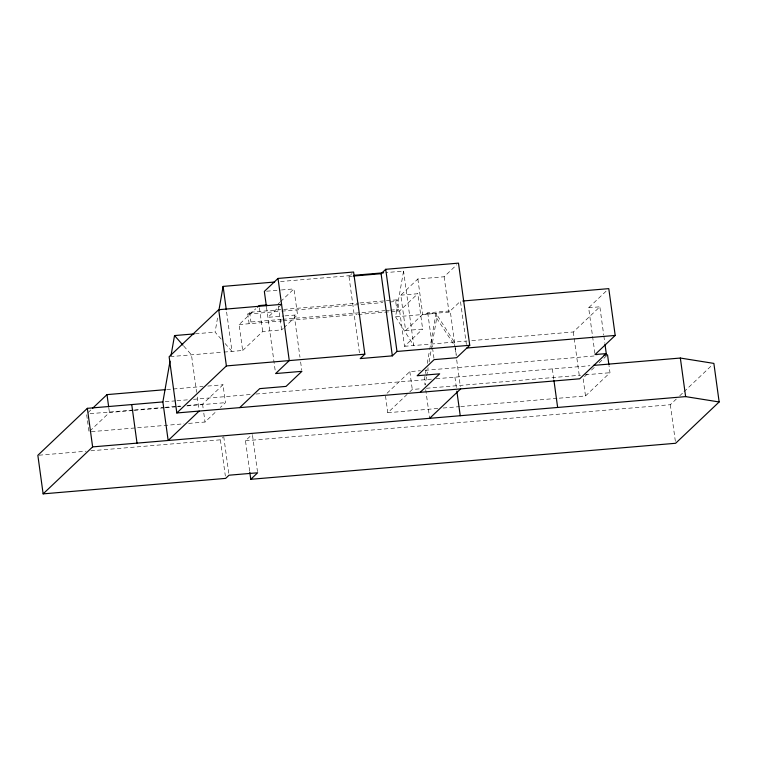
<?xml version="1.0" encoding="UTF-8"?>
<svg xmlns="http://www.w3.org/2000/svg" width="757" height="757" viewBox="0 0 757 757"><rect width="100%" height="100%" fill="white"/><g stroke="black" fill="none" stroke-linecap="round" stroke-linejoin="round"><path stroke-width="0.57" stroke-dasharray="3.79 2.84" d="M426.503 376.977L425.103 385.048L424.374 379.749L426.219 369.274M426.702 375.822L428.093 367.751M429.096 361.988L431.093 350.453M431.291 349.308L436.685 318.177L436.032 313.389L395.533 316.823L403.566 271.091L385.994 272.586M221.224 339.136L215.064 332.134L217.874 316.123M427.241 363.455L429.484 350.642M429.692 349.479L436.032 313.389L454.257 342.088L454.787 345.911M90.821 409.953L86.572 413.994L87.339 419.577M89.865 431.055L109.434 412.489L132.872 410.502M281.472 319.407L250.946 321.99L249.129 323.712L247.804 314.051L249.621 312.319L358.79 303.065M223.892 352.09L242.666 350.491L239.117 324.564L255.8 308.733M278.084 303.964L279.759 302.374M280.592 301.589L293.962 288.89L297.52 314.827L284.149 327.516M281.566 304.371L267.902 317.334L283.913 315.981M242.666 350.491L262.679 331.5L281.642 329.891L283.307 328.311M187.339 405.449L202.573 404.153L222.993 384.774L225.444 402.648L220.334 407.493M359.424 352.79L348.958 276.428L352.043 273.495M188.616 423.418L205.024 422.028L216.086 411.534M90.849 450.803L220.391 439.817L222.908 437.432M249.64 471.128L245.476 440.744L252.355 434.215M400.803 295.173L417.807 293.725L422.652 329.077L405.638 330.525L400.803 295.173L417.855 278.983L444.132 276.759L456.793 264.732M395.703 301.504L397.52 299.781L398.844 309.452L397.028 311.174L395.703 301.504L389.836 302.005M358.288 314.458L399.658 310.947L417.807 293.725M405.638 330.525L422.699 314.335L448.977 312.111L460.455 301.21L466.388 344.501M426.475 314.013L427.733 312.821L450.226 310.919L454.881 344.851M399.658 310.947L404.503 346.309L422.652 329.077M387.045 393.243L409.84 371.611L420.438 370.712M385.512 395.968L387.802 412.716L408.912 392.684M409.755 391.889L412.291 389.486L421.706 388.682M594.888 353.387L588.643 307.749L607.105 290.224M471.772 340.603L573.304 331.992L599.856 306.803L603.698 334.887M587.281 374.081L583.06 378.084L585.502 395.949L558.439 398.248M591.501 370.069L594.879 366.861M599.099 362.858L607.54 354.844M585.502 395.949L609.991 372.718L609.073 366.019M245.476 440.744L670.333 404.711L676.313 399.043M679.729 395.807L683.136 392.561M683.997 391.757L712.157 365.025M280.525 281.528L353.178 275.368M348.958 276.428L352.402 276.135M266.625 291.208L280.298 290.054M281.434 289.959L293.962 288.89M359.963 302.97L397.52 299.781M247.804 314.051L280.677 311.259M281.85 311.165L382.787 302.601M285.058 315.877L297.52 314.827M282.645 319.303L384.764 310.644M385.938 310.54L389.458 310.247M390.631 310.143L398.844 309.452M239.117 324.564L282.001 320.93M283.175 320.826L357.115 314.562M195.382 333.799L215.064 332.134M588.643 307.749L599.856 306.803M170.297 356.632L222.738 352.185M404.503 346.309L467.097 341M166.748 389.552L203.075 386.467M207.759 386.07L222.993 384.774M425.141 370.315L596.951 355.743M165.234 401.73L175.832 400.832M177.006 400.727L187.613 399.828M193.499 399.327L251.22 394.435M255.932 394.037L431.433 379.153M436.136 378.755L589.93 365.716M90.083 413.691L133.44 410.02M134.614 409.916L163.909 407.436M165.083 407.332L176.797 406.339M177.971 406.244L180.308 406.045M134.046 410.398L164.515 407.815M165.679 407.72L176.23 406.821M177.403 406.727L180.914 406.424M186.771 405.932L225.444 402.648M426.409 388.284L580.572 375.207M585.275 374.81L609.991 372.718M91.36 431.66L183.932 423.816M387.802 412.716L438.407 408.43M443.11 408.032L459.584 406.632M460.767 406.528L557.266 398.352M39.023 455.203L86.137 451.21M225.075 343.517L232.002 351.399L226.438 310.777M183.771 346.081L191.464 354.834L196.602 392.325M436.685 318.177L454.162 344.955M395.533 316.823L413.767 345.523L403.566 271.091M670.333 404.711L675.462 442.107M603.859 336.051L604.824 343.072M573.304 331.992L579.398 376.456M552.355 368.896L553.802 379.418M455.042 346.015L456.32 355.374M455.099 348.239L456.055 355.203M456.698 359.849L460.351 386.562M444.132 276.759L448.977 312.111M454.938 377.156L456.386 387.679M427.733 312.821L432.379 346.753M432.54 347.927L433.988 358.458M417.855 278.983L422.699 314.335M425.727 389.637L429.654 418.318M409.84 371.611L412.291 389.486M294.208 315.101L299.98 357.276M300.624 361.96L301.75 370.164M278.396 306.216L281.642 329.891M266.511 307.191L275.283 371.223M259.443 307.825L262.679 331.5M249.621 312.319L250.946 321.99M252.516 435.379L257.475 471.611M223.741 436.638L228.869 474.033M220.391 439.817L225.349 476.049M202.573 404.153L203.188 408.619M203.803 413.095L205.024 422.028M197.246 397.009L199.006 409.897M108.828 408.014L109.434 412.489M87.49 420.693L88.257 426.276M88.408 427.393L89.014 431.859"/><path stroke-width="1.14" d="M199.167 411.06L168.158 440.498L162.878 401.929L170.032 361.184M171.054 355.364L174.526 335.569L194.218 333.903M218.887 310.408L223.097 286.401L274.659 282.02M162.878 401.929L87.348 408.335L37.85 455.298L43.13 493.867L225.671 478.386L229.021 475.207L257.635 472.784L250.756 479.304L249.801 472.292M92.524 408.345L106.992 394.615L165.575 389.647M281.566 304.371L218.688 309.698L169.123 356.736L176.826 412.962L579.72 378.793L606.262 353.604L604.985 344.246M43.13 493.867L92.628 446.895L685.624 396.611L719.15 401.967L713.87 363.407L680.344 358.042L593.45 365.413M353.547 276.04L381.093 273.703L385.72 269.303L458.487 263.133L469.737 345.287L396.98 351.456L392.344 355.856L360.209 358.581L364.846 354.181L353.595 272.028L278.018 278.434L264.344 291.407L266.36 306.065M257.465 307.153L259.131 305.573L266.937 304.91M176.826 412.962L226.39 365.924L364.846 354.181M239.704 407.626L259.727 388.634L286.032 386.401L301.911 371.327L275.605 373.561L289.269 360.597L278.018 278.434M420.173 392.325L439.656 373.835L417.164 375.746L434.149 359.622L456.641 357.72L469.737 345.287M429.654 418.318L460.672 388.89M462.811 301.012L608.789 288.635L615.195 335.436L595.049 354.55L606.262 353.604M719.15 401.967L675.623 443.28L250.756 479.304M354.352 275.264L383.648 272.785M466.87 348.012L615.195 335.436M604.01 355.147L607.54 354.844L608.921 364.893M174.526 335.569L182.995 345.201M680.344 358.042L685.624 396.611M553.963 380.582L557.644 407.465M456.859 391.18L460.228 415.725M385.72 269.303L396.98 351.456M381.093 273.703L392.344 355.856M223.097 286.401L226.277 309.613M218.688 309.698L226.39 365.924M131.737 404.569L137.026 443.138M106.992 394.615L108.677 406.897M87.348 408.335L92.628 446.895"/></g></svg>
